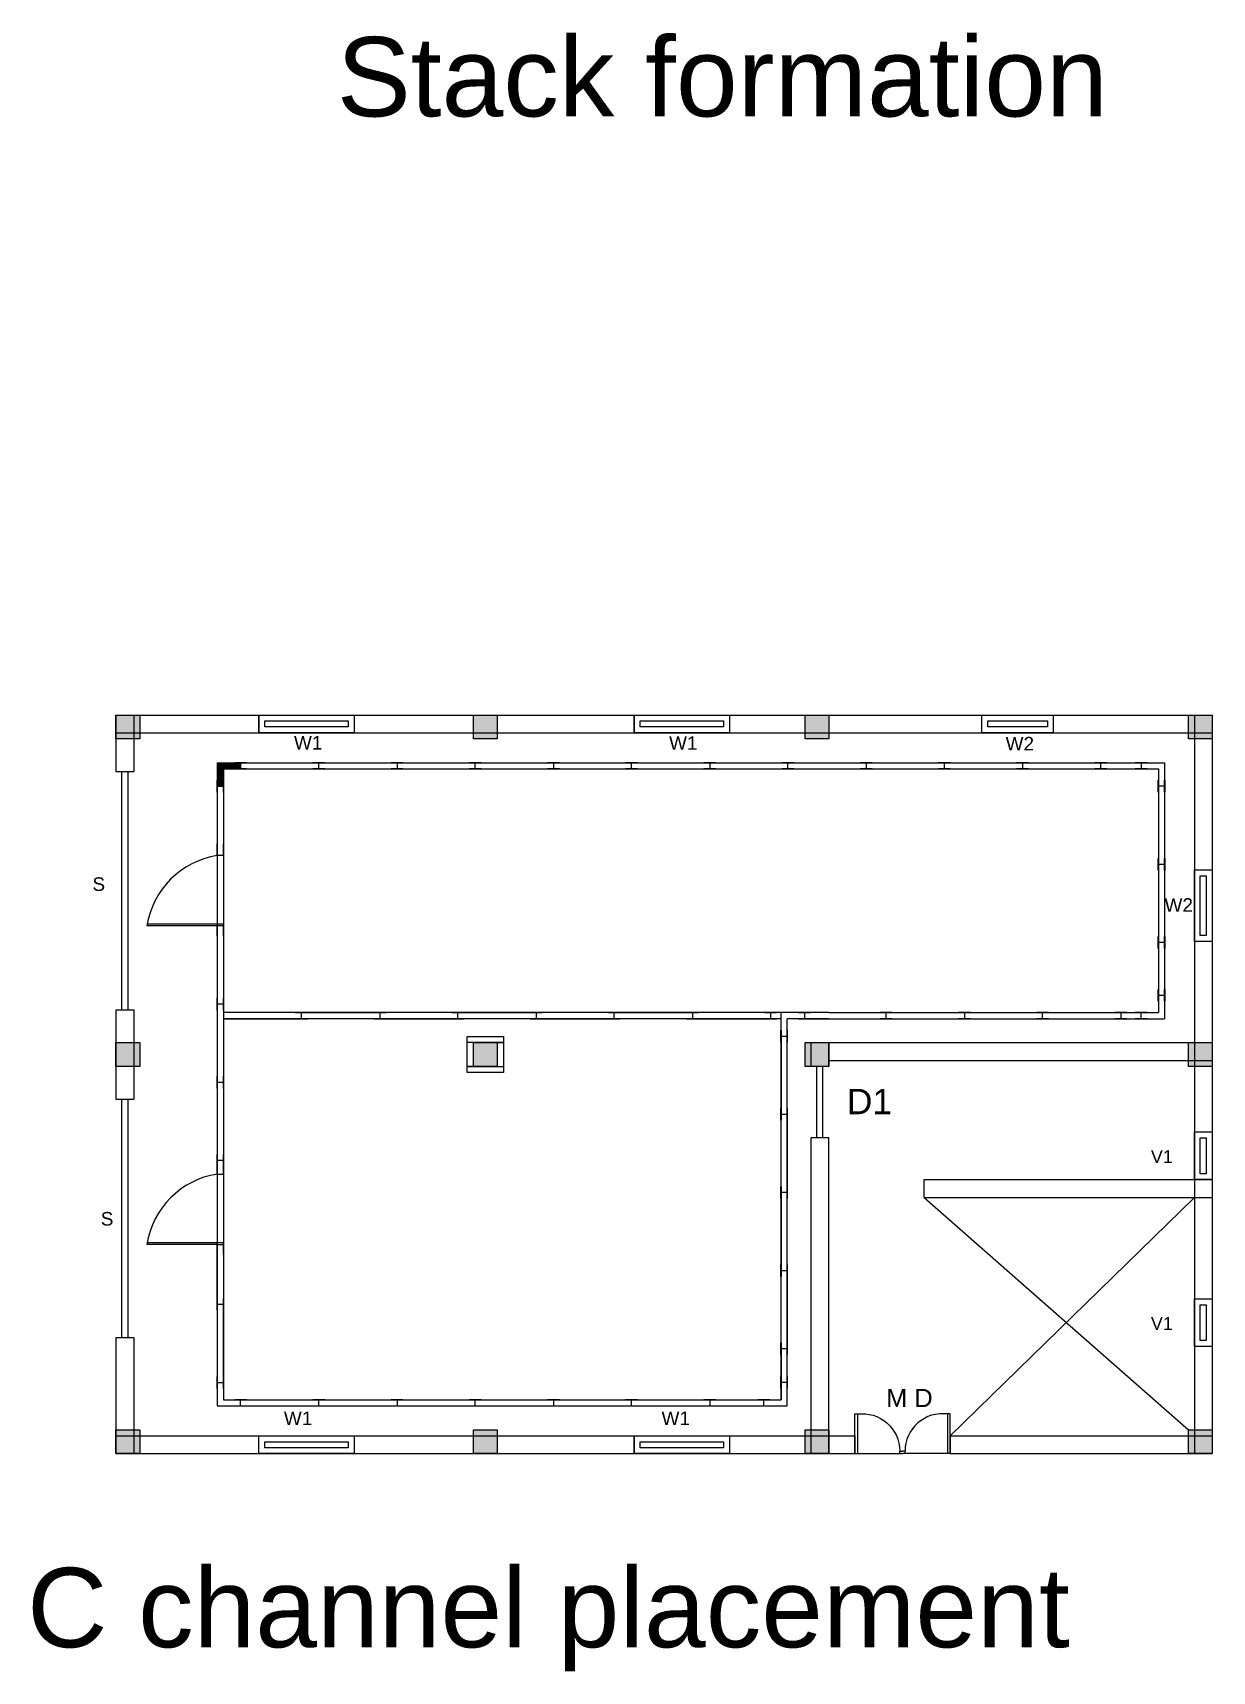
# Model space of a CAD drawing. Header units: millimetres. Extents: x -5757 to 4071, y -90348 to 1709.
# Drawn here: x -2853 to -2259, y -2107 to -1282 of the extents above; entities that cross this region are included whole.
import ezdxf

# ---------------------------------------------------------------- set-up
doc = ezdxf.new("R2010")
doc.units = ezdxf.units.MM
doc.header["$MEASUREMENT"] = 0
doc.styles.get("Standard").update_dxf_attribs({"font": 'arial.ttf'})

# ---------------------------------------------------------------- blocks, each defined once
blk = doc.blocks.new('door')
for p, q in [((365.5, -158.4), (335.5, -158.4)), ((335.5, -158.4), (335.5, -160.4)), ((335.5, -160.4), (365.5, -160.4)), ((365.5, -158.4), (365.5, -194.4)), ((365.5, -192.4), (363.5, -192.4)), ((363.5, -192.4), (363.5, -194.4))]:
    blk.add_line(p, q)
blk.add_arc((363.6, -164.1), 28.3, 172.5859, 269.786)

msp = doc.modelspace()

# ---------------------------------------------------------------- hatches: boundary and pattern name
h = msp.add_hatch(color=256)
h.dxf.hatch_style = 1
h.paths.add_polyline_path([(-2798.94244, -1625.53308), (-2810.94244, -1625.53308), (-2810.94244, -1637.53308), (-2798.94244, -1637.53308)])
h = msp.add_hatch(color=256)
h.dxf.hatch_style = 1
h.paths.add_polyline_path([(-2618.94244, -1625.53308), (-2630.94244, -1625.53308), (-2630.94244, -1637.53308), (-2618.94244, -1637.53308)])
h = msp.add_hatch(color=256)
h.dxf.hatch_style = 1
h.paths.add_polyline_path([(-2451.94244, -1625.53308), (-2463.94244, -1625.53308), (-2463.94244, -1637.53308), (-2451.94244, -1637.53308)])
h = msp.add_hatch(color=256)
h.dxf.hatch_style = 1
h.paths.add_polyline_path([(-2258.94244, -1625.53308), (-2270.94244, -1625.53308), (-2270.94244, -1637.53308), (-2258.94244, -1637.53308)])
h = msp.add_hatch()
h.set_pattern_fill('INSUL', color=256)
h.set_pattern_definition([(360, (-6.20512, -2875.64936), (0, 0.375), []), (360, (-6.20512, -2875.52436), (0, 0.375), [0.125, -0.125]), (360, (-6.20512, -2875.39936), (0, 0.375), [0.125, -0.125])])
h.paths.add_polyline_path([(-2756.84244, -1652.63308), (-2748.13244, -1652.63308), (-2748.13244, -1649.53308), (-2759.94244, -1649.53308), (-2759.94244, -1661.34308), (-2756.84244, -1661.34308)])
h = msp.add_hatch(color=256)
h.dxf.hatch_style = 1
h.paths.add_polyline_path([(-2798.94244, -1790.53308), (-2810.94244, -1790.53308), (-2810.94244, -1802.53308), (-2798.94244, -1802.53308)])
h = msp.add_hatch(color=256)
h.dxf.hatch_style = 1
h.paths.add_polyline_path([(-2618.94244, -1790.53308), (-2630.94244, -1790.53308), (-2630.94244, -1802.53308), (-2618.94244, -1802.53308)])
h = msp.add_hatch(color=256)
h.dxf.hatch_style = 1
h.paths.add_polyline_path([(-2451.94244, -1790.53308), (-2463.94244, -1790.53308), (-2463.94244, -1802.53308), (-2451.94244, -1802.53308)])
h = msp.add_hatch(color=256)
h.dxf.hatch_style = 1
h.paths.add_polyline_path([(-2258.94244, -1790.53308), (-2270.94244, -1790.53308), (-2270.94244, -1802.53308), (-2258.94244, -1802.53308)])
h = msp.add_hatch(color=256)
h.dxf.hatch_style = 1
h.paths.add_polyline_path([(-2798.94244, -1985.53308), (-2810.94244, -1985.53308), (-2810.94244, -1997.53308), (-2798.94244, -1997.53308)])
h = msp.add_hatch(color=256)
h.dxf.hatch_style = 1
h.paths.add_polyline_path([(-2618.94244, -1985.53308), (-2630.94244, -1985.53308), (-2630.94244, -1997.53308), (-2618.94244, -1997.53308)])
h = msp.add_hatch(color=256)
h.dxf.hatch_style = 1
h.paths.add_polyline_path([(-2451.94244, -1985.53308), (-2463.94244, -1985.53308), (-2463.94244, -1997.53308), (-2451.94244, -1997.53308)])
h = msp.add_hatch(color=256)
h.dxf.hatch_style = 1
h.paths.add_polyline_path([(-2258.94244, -1985.53308), (-2270.94244, -1985.53308), (-2270.94244, -1997.53308), (-2258.94244, -1997.53308)])

# ---------------------------------------------------------------- linework, layer by layer
for p, q in [((-2810.94244, -1625.53308), (-2258.94244, -1625.53308)), ((-2810.94244, -1625.53308), (-2810.94244, -1654.03308)), ((-2801.94244, -1625.53308), (-2801.94244, -1654.03308)), ((-2738.94244, -1625.53308), (-2738.94244, -1634.53308)), ((-2690.94244, -1625.53308), (-2690.94244, -1634.53308)), ((-2549.94244, -1625.53308), (-2549.94244, -1634.53308)), ((-2501.94244, -1625.53308), (-2501.94244, -1634.53308)), ((-2267.94244, -1625.53308), (-2267.94244, -1997.53308)), ((-2258.94244, -1625.53308), (-2258.94244, -1997.53308)), ((-2810.94244, -1634.53308), (-2258.94244, -1634.53308)), ((-2748.13244, -1649.53308), (-2748.13244, -1652.63308)), ((-2708.76244, -1652.63308), (-2708.76244, -1649.53308)), ((-2708.76244, -1649.53308), (-2669.39244, -1649.53308)), ((-2669.39244, -1649.53308), (-2669.39244, -1652.63308)), ((-2630.02244, -1652.63308), (-2630.02244, -1649.53308)), ((-2630.02244, -1649.53308), (-2590.65244, -1649.53308)), ((-2590.65244, -1649.53308), (-2590.65244, -1652.63308)), ((-2551.28244, -1652.63308), (-2551.28244, -1649.53308)), ((-2551.28244, -1649.53308), (-2511.91244, -1649.53308)), ((-2511.91244, -1649.53308), (-2511.91244, -1652.63308)), ((-2472.54244, -1652.63308), (-2472.54244, -1649.53308)), ((-2472.54244, -1649.53308), (-2433.17244, -1649.53308)), ((-2433.17244, -1649.53308), (-2433.17244, -1652.63308)), ((-2393.80244, -1652.63308), (-2393.80244, -1649.53308)), ((-2393.80244, -1649.53308), (-2354.43244, -1649.53308)), ((-2354.43244, -1649.53308), (-2354.43244, -1652.63308)), ((-2315.06244, -1652.63308), (-2315.06244, -1649.53308)), ((-2294.75244, -1649.53308), (-2294.75244, -1652.63308)), ((-2748.13244, -1652.63308), (-2708.76244, -1652.63308)), ((-2669.39244, -1652.63308), (-2630.02244, -1652.63308)), ((-2590.65244, -1652.63308), (-2551.28244, -1652.63308)), ((-2511.91244, -1652.63308), (-2472.54244, -1652.63308)), ((-2433.17244, -1652.63308), (-2393.80244, -1652.63308)), ((-2354.43244, -1652.63308), (-2315.06244, -1652.63308)), ((-2759.94244, -1661.34308), (-2756.84244, -1661.34308)), ((-2282.94244, -1661.34308), (-2286.04244, -1661.34308)), ((-2759.94244, -1694.63308), (-2759.94244, -1733.43308)), ((-2756.84244, -1696.33308), (-2759.94244, -1696.33308)), ((-2759.94244, -1731.73308), (-2795.34244, -1731.73308)), ((-2795.17491, -1730.73308), (-2756.84244, -1730.73308)), ((-2756.84244, -1731.73308), (-2759.94244, -1731.73308)), ((-2756.84244, -1731.73308), (-2756.84244, -1771.10308)), ((-2810.94244, -1774.03308), (-2810.94244, -1819.03308)), ((-2801.94244, -1774.03308), (-2801.94244, -1819.03308)), ((-2756.84244, -1771.10308), (-2759.94244, -1771.10308)), ((-2759.94244, -1771.10308), (-2759.94244, -1810.47308)), ((-2282.94244, -1766.72308), (-2286.04244, -1766.72308)), ((-2756.84244, -1775.43308), (-2756.84244, -1778.53308)), ((-2476.04244, -1778.53308), (-2476.04244, -1775.43308)), ((-2476.04244, -1838.53308), (-2476.04244, -1778.53308)), ((-2476.04244, -1970.43308), (-2476.04244, -1778.53308)), ((-2464.23244, -1775.43308), (-2464.23244, -1778.53308)), ((-2451.94244, -1775.43308), (-2286.04244, -1775.43308)), ((-2451.94244, -1778.53308), (-2282.94244, -1778.53308)), ((-2294.75244, -1778.53308), (-2294.75244, -1775.43308)), ((-2615.84244, -1790.53308), (-2634.04244, -1790.53308)), ((-2618.94244, -1790.53308), (-2615.84244, -1790.53308)), ((-2476.04244, -1787.24308), (-2472.94244, -1787.24308)), ((-2460.94244, -1802.53308), (-2460.94244, -1790.53308)), ((-2451.94244, -1802.53308), (-2451.94244, -1790.53308)), ((-2451.94244, -1790.53308), (-2258.94244, -1790.53308)), ((-2630.94244, -1802.53308), (-2634.04244, -1802.53308)), ((-2634.04244, -1802.53308), (-2615.84244, -1802.53308)), ((-2457.94577, -1838.53308), (-2457.94577, -1802.53308)), ((-2454.94577, -1838.53308), (-2454.94577, -1802.53308)), ((-2451.94244, -1799.53308), (-2258.94244, -1799.53308)), ((-2759.94244, -1810.47308), (-2756.84244, -1810.47308)), ((-2756.84244, -1810.47308), (-2756.84244, -1849.84308)), ((-2476.04244, -1970.43308), (-2476.04244, -1838.53308)), ((-2472.94244, -1973.53308), (-2472.94244, -1838.53308)), ((-2460.94244, -1997.53308), (-2460.94244, -1838.53308)), ((-2451.94244, -1838.53308), (-2460.94244, -1838.53308)), ((-2451.94244, -1997.53308), (-2451.94244, -1838.53308)), ((-2756.84244, -1849.84308), (-2759.94244, -1849.84308)), ((-2759.94244, -1856.78308), (-2756.84244, -1856.78308)), ((-2403.94244, -1868.53308), (-2403.94244, -1859.53308)), ((-2403.94244, -1859.53308), (-2258.94244, -1859.53308)), ((-2403.94244, -1868.53308), (-2258.94244, -1868.53308)), ((-2403.94244, -1868.53308), (-2270.94244, -1985.53308)), ((-2267.94244, -1868.53308), (-2390.94244, -1988.53308)), ((-2759.94244, -1892.18308), (-2795.34244, -1892.18308)), ((-2795.17491, -1891.18308), (-2756.84244, -1891.18308)), ((-2759.94244, -1892.18308), (-2756.84244, -1892.18308)), ((-2759.94244, -1922.35308), (-2759.94244, -1892.18308)), ((-2756.84244, -1922.35308), (-2759.94244, -1922.35308)), ((-2756.84244, -1961.72308), (-2756.84244, -1922.35308)), ((-2810.94244, -1939.03308), (-2810.94244, -1985.53308)), ((-2801.94244, -1939.03308), (-2801.94244, -1985.53308)), ((-2759.94244, -1961.72308), (-2756.84244, -1961.72308)), ((-2472.94244, -1961.72308), (-2476.04244, -1961.72308)), ((-2748.13244, -1973.53308), (-2748.13244, -1970.43308)), ((-2484.75244, -1973.53308), (-2484.75244, -1970.43308)), ((-2810.94244, -1985.53308), (-2810.94244, -1997.53308)), ((-2810.94244, -1988.53308), (-2438.94244, -1988.53308)), ((-2801.94244, -1985.53308), (-2801.94244, -1997.53308)), ((-2549.94244, -1988.53308), (-2549.94244, -1997.53308)), ((-2501.94244, -1988.53308), (-2501.94244, -1997.53308)), ((-2438.94244, -1988.53308), (-2438.94244, -1997.53308)), ((-2390.94244, -1988.53308), (-2258.94244, -1988.53308)), ((-2390.94244, -1988.53308), (-2390.94244, -1997.53308)), ((-2810.94244, -1997.53308), (-2438.94244, -1997.53308)), ((-2390.94244, -1997.53308), (-2258.94244, -1997.53308))]:
    msp.add_line(p, q)
at = {"color": 3}
for p, q in [((-2810.94244, -1654.03308), (-2801.94244, -1654.03308)), ((-2810.94244, -1774.03308), (-2801.94244, -1774.03308)), ((-2810.94244, -1819.03308), (-2801.94244, -1819.03308)), ((-2810.94244, -1939.03308), (-2801.94244, -1939.03308))]:
    msp.add_line(p, q, dxfattribs=at)
for points in [[(-2810.94244, -1625.53308), (-2798.94244, -1625.53308), (-2798.94244, -1637.53308), (-2810.94244, -1637.53308)], [(-2630.94244, -1625.53308), (-2618.94244, -1625.53308), (-2618.94244, -1637.53308), (-2630.94244, -1637.53308)], [(-2463.94244, -1625.53308), (-2451.94244, -1625.53308), (-2451.94244, -1637.53308), (-2463.94244, -1637.53308)], [(-2270.94244, -1625.53308), (-2258.94244, -1625.53308), (-2258.94244, -1637.53308), (-2270.94244, -1637.53308)], [(-2810.94244, -1790.53308), (-2798.94244, -1790.53308), (-2798.94244, -1802.53308), (-2810.94244, -1802.53308)], [(-2634.04244, -1787.43308), (-2615.84244, -1787.43308), (-2615.84244, -1805.63308), (-2634.04244, -1805.63308)], [(-2630.94244, -1790.53308), (-2618.94244, -1790.53308), (-2618.94244, -1802.53308), (-2630.94244, -1802.53308)], [(-2463.94244, -1790.53308), (-2451.94244, -1790.53308), (-2451.94244, -1802.53308), (-2463.94244, -1802.53308)], [(-2270.94244, -1790.53308), (-2258.94244, -1790.53308), (-2258.94244, -1802.53308), (-2270.94244, -1802.53308)], [(-2810.94244, -1985.53308), (-2798.94244, -1985.53308), (-2798.94244, -1997.53308), (-2810.94244, -1997.53308)], [(-2630.94244, -1985.53308), (-2618.94244, -1985.53308), (-2618.94244, -1997.53308), (-2630.94244, -1997.53308)], [(-2463.94244, -1985.53308), (-2451.94244, -1985.53308), (-2451.94244, -1997.53308), (-2463.94244, -1997.53308)], [(-2270.94244, -1985.53308), (-2258.94244, -1985.53308), (-2258.94244, -1997.53308), (-2270.94244, -1997.53308)]]:
    msp.add_lwpolyline(points, close=True)
at = {"color": 2}
for points in [[(-2738.94244, -1625.53308), (-2690.94244, -1625.53308), (-2690.94244, -1634.53308), (-2738.94244, -1634.53308)], [(-2549.94244, -1625.53308), (-2501.94244, -1625.53308), (-2501.94244, -1634.53308), (-2549.94244, -1634.53308)], [(-2374.94244, -1625.53308), (-2338.94244, -1625.53308), (-2338.94244, -1634.53308), (-2374.94244, -1634.53308)], [(-2735.94244, -1628.53308), (-2693.94244, -1628.53308), (-2693.94244, -1631.53308), (-2735.94244, -1631.53308)], [(-2546.94244, -1628.53308), (-2504.94244, -1628.53308), (-2504.94244, -1631.53308), (-2546.94244, -1631.53308)], [(-2371.94244, -1628.53308), (-2341.94244, -1628.53308), (-2341.94244, -1631.53308), (-2371.94244, -1631.53308)], [(-2267.94244, -1703.53308), (-2258.94244, -1703.53308), (-2258.94244, -1739.53308), (-2267.94244, -1739.53308)], [(-2264.94244, -1706.53308), (-2261.94244, -1706.53308), (-2261.94244, -1736.53308), (-2264.94244, -1736.53308)], [(-2267.94244, -1835.53308), (-2258.94244, -1835.53308), (-2258.94244, -1859.53308), (-2267.94244, -1859.53308)], [(-2264.94244, -1838.53308), (-2261.94244, -1838.53308), (-2261.94244, -1856.53308), (-2264.94244, -1856.53308)], [(-2267.94244, -1919.53308), (-2258.94244, -1919.53308), (-2258.94244, -1943.53308), (-2267.94244, -1943.53308)], [(-2264.94244, -1922.53308), (-2261.94244, -1922.53308), (-2261.94244, -1940.53308), (-2264.94244, -1940.53308)], [(-2738.94244, -1988.53308), (-2690.94244, -1988.53308), (-2690.94244, -1997.53308), (-2738.94244, -1997.53308)], [(-2549.94244, -1988.53308), (-2501.94244, -1988.53308), (-2501.94244, -1997.53308), (-2549.94244, -1997.53308)], [(-2735.94244, -1991.53308), (-2693.94244, -1991.53308), (-2693.94244, -1994.53308), (-2735.94244, -1994.53308)], [(-2546.94244, -1991.53308), (-2504.94244, -1991.53308), (-2504.94244, -1994.53308), (-2546.94244, -1994.53308)]]:
    msp.add_lwpolyline(points, close=True, dxfattribs=at)
for points in [[(-2759.94244, -1649.53308), (-2759.94244, -1973.53308)], [(-2759.94244, -1649.53308), (-2282.94244, -1649.53308)], [(-2748.13244, -1649.53308), (-2751.13244, -1649.53308), (-2751.13244, -1649.47058), (-2745.13244, -1649.47058), (-2745.13244, -1649.53308), (-2748.13244, -1649.53308)], [(-2708.76244, -1649.53308), (-2711.76244, -1649.53308), (-2711.76244, -1649.47058), (-2705.76244, -1649.47058), (-2705.76244, -1649.53308), (-2708.76244, -1649.53308)], [(-2669.39244, -1649.53308), (-2672.39244, -1649.53308), (-2672.39244, -1649.47058), (-2666.39244, -1649.47058), (-2666.39244, -1649.53308), (-2669.39244, -1649.53308)], [(-2630.02244, -1649.53308), (-2633.02244, -1649.53308), (-2633.02244, -1649.47058), (-2627.02244, -1649.47058), (-2627.02244, -1649.53308), (-2630.02244, -1649.53308)], [(-2590.65244, -1649.53308), (-2593.65244, -1649.53308), (-2593.65244, -1649.47058), (-2587.65244, -1649.47058), (-2587.65244, -1649.53308), (-2590.65244, -1649.53308)], [(-2551.28244, -1649.53308), (-2554.28244, -1649.53308), (-2554.28244, -1649.47058), (-2548.28244, -1649.47058), (-2548.28244, -1649.53308), (-2551.28244, -1649.53308)], [(-2511.91244, -1649.53308), (-2514.91244, -1649.53308), (-2514.91244, -1649.47058), (-2508.91244, -1649.47058), (-2508.91244, -1649.53308), (-2511.91244, -1649.53308)], [(-2472.54244, -1649.53308), (-2475.54244, -1649.53308), (-2475.54244, -1649.47058), (-2469.54244, -1649.47058), (-2469.54244, -1649.53308), (-2472.54244, -1649.53308)], [(-2433.17244, -1649.53308), (-2436.17244, -1649.53308), (-2436.17244, -1649.47058), (-2430.17244, -1649.47058), (-2430.17244, -1649.53308), (-2433.17244, -1649.53308)], [(-2393.80244, -1649.53308), (-2396.80244, -1649.53308), (-2396.80244, -1649.47058), (-2390.80244, -1649.47058), (-2390.80244, -1649.53308), (-2393.80244, -1649.53308)], [(-2354.43244, -1649.53308), (-2357.43244, -1649.53308), (-2357.43244, -1649.47058), (-2351.43244, -1649.47058), (-2351.43244, -1649.53308), (-2354.43244, -1649.53308)], [(-2315.06244, -1649.53308), (-2318.06244, -1649.53308), (-2318.06244, -1649.47058), (-2312.06244, -1649.47058), (-2312.06244, -1649.53308), (-2315.06244, -1649.53308)], [(-2294.75244, -1649.53308), (-2297.75244, -1649.53308), (-2297.75244, -1649.47058), (-2291.75244, -1649.47058), (-2291.75244, -1649.53308), (-2294.75244, -1649.53308)], [(-2282.94244, -1649.53308), (-2282.94244, -1778.53308)], [(-2760.00494, -1661.34308), (-2760.00494, -1658.34308), (-2759.94244, -1658.34308), (-2759.94244, -1664.34308), (-2760.00494, -1664.34308), (-2760.00494, -1661.34308)], [(-2756.84244, -1652.63308), (-2756.84244, -1775.43308)], [(-2756.84244, -1652.63308), (-2286.04244, -1652.63308)], [(-2756.84244, -1661.34308), (-2756.84244, -1658.34308), (-2756.77994, -1658.34308), (-2756.77994, -1664.34308), (-2756.84244, -1664.34308), (-2756.84244, -1661.34308)], [(-2748.13244, -1652.69558), (-2751.13244, -1652.69558), (-2751.13244, -1652.63308), (-2745.13244, -1652.63308), (-2745.13244, -1652.69558), (-2748.13244, -1652.69558)], [(-2708.76244, -1652.69558), (-2711.76244, -1652.69558), (-2711.76244, -1652.63308), (-2705.76244, -1652.63308), (-2705.76244, -1652.69558), (-2708.76244, -1652.69558)], [(-2669.39244, -1652.69558), (-2672.39244, -1652.69558), (-2672.39244, -1652.63308), (-2666.39244, -1652.63308), (-2666.39244, -1652.69558), (-2669.39244, -1652.69558)], [(-2630.02244, -1652.69558), (-2633.02244, -1652.69558), (-2633.02244, -1652.63308), (-2627.02244, -1652.63308), (-2627.02244, -1652.69558), (-2630.02244, -1652.69558)], [(-2590.65244, -1652.69558), (-2593.65244, -1652.69558), (-2593.65244, -1652.63308), (-2587.65244, -1652.63308), (-2587.65244, -1652.69558), (-2590.65244, -1652.69558)], [(-2551.28244, -1652.69558), (-2554.28244, -1652.69558), (-2554.28244, -1652.63308), (-2548.28244, -1652.63308), (-2548.28244, -1652.69558), (-2551.28244, -1652.69558)], [(-2511.91244, -1652.69558), (-2514.91244, -1652.69558), (-2514.91244, -1652.63308), (-2508.91244, -1652.63308), (-2508.91244, -1652.69558), (-2511.91244, -1652.69558)], [(-2472.54244, -1652.69558), (-2475.54244, -1652.69558), (-2475.54244, -1652.63308), (-2469.54244, -1652.63308), (-2469.54244, -1652.69558), (-2472.54244, -1652.69558)], [(-2433.17244, -1652.69558), (-2436.17244, -1652.69558), (-2436.17244, -1652.63308), (-2430.17244, -1652.63308), (-2430.17244, -1652.69558), (-2433.17244, -1652.69558)], [(-2393.80244, -1652.69558), (-2396.80244, -1652.69558), (-2396.80244, -1652.63308), (-2390.80244, -1652.63308), (-2390.80244, -1652.69558), (-2393.80244, -1652.69558)], [(-2354.43244, -1652.69558), (-2357.43244, -1652.69558), (-2357.43244, -1652.63308), (-2351.43244, -1652.63308), (-2351.43244, -1652.69558), (-2354.43244, -1652.69558)], [(-2315.06244, -1652.69558), (-2318.06244, -1652.69558), (-2318.06244, -1652.63308), (-2312.06244, -1652.63308), (-2312.06244, -1652.69558), (-2315.06244, -1652.69558)], [(-2294.75244, -1652.69558), (-2297.75244, -1652.69558), (-2297.75244, -1652.63308), (-2291.75244, -1652.63308), (-2291.75244, -1652.69558), (-2294.75244, -1652.69558)], [(-2286.10494, -1661.34308), (-2286.10494, -1658.34308), (-2286.04244, -1658.34308), (-2286.04244, -1664.34308), (-2286.10494, -1664.34308), (-2286.10494, -1661.34308)], [(-2286.04244, -1652.63308), (-2286.04244, -1775.43308)], [(-2282.94244, -1661.34308), (-2282.94244, -1658.34308), (-2282.87994, -1658.34308), (-2282.87994, -1664.34308), (-2282.94244, -1664.34308), (-2282.94244, -1661.34308)], [(-2759.94244, -1661.34308), (-2759.94244, -1700.71308)], [(-2286.04244, -1661.34308), (-2286.04244, -1700.71308), (-2282.94244, -1700.71308), (-2282.94244, -1740.08308), (-2286.04244, -1740.08308), (-2286.04244, -1775.43308)], [(-2760.00494, -1693.33308), (-2760.00494, -1690.33308), (-2759.94244, -1690.33308), (-2759.94244, -1696.33308), (-2760.00494, -1696.33308), (-2760.00494, -1693.33308)], [(-2756.84244, -1693.33308), (-2756.84244, -1690.33308), (-2756.77994, -1690.33308), (-2756.77994, -1696.33308), (-2756.84244, -1696.33308), (-2756.84244, -1693.33308)], [(-2286.10494, -1700.71308), (-2286.10494, -1697.71308), (-2286.04244, -1697.71308), (-2286.04244, -1703.71308), (-2286.10494, -1703.71308), (-2286.10494, -1700.71308)], [(-2282.94244, -1700.71308), (-2282.94244, -1697.71308), (-2282.87994, -1697.71308), (-2282.87994, -1703.71308), (-2282.94244, -1703.71308), (-2282.94244, -1700.71308)], [(-2760.00494, -1733.73308), (-2760.00494, -1730.73308), (-2759.94244, -1730.73308), (-2759.94244, -1736.73308), (-2760.00494, -1736.73308), (-2760.00494, -1733.73308)], [(-2756.84244, -1733.73308), (-2756.84244, -1730.73308), (-2756.77994, -1730.73308), (-2756.77994, -1736.73308), (-2756.84244, -1736.73308), (-2756.84244, -1733.73308)], [(-2286.10494, -1740.08308), (-2286.10494, -1737.08308), (-2286.04244, -1737.08308), (-2286.04244, -1743.08308), (-2286.10494, -1743.08308), (-2286.10494, -1740.08308)], [(-2282.94244, -1740.08308), (-2282.94244, -1737.08308), (-2282.87994, -1737.08308), (-2282.87994, -1743.08308), (-2282.94244, -1743.08308), (-2282.94244, -1740.08308)], [(-2286.10494, -1766.72308), (-2286.10494, -1763.72308), (-2286.04244, -1763.72308), (-2286.04244, -1769.72308), (-2286.10494, -1769.72308), (-2286.10494, -1766.72308)], [(-2282.94244, -1766.72308), (-2282.94244, -1763.72308), (-2282.87994, -1763.72308), (-2282.87994, -1769.72308), (-2282.94244, -1769.72308), (-2282.94244, -1766.72308)], [(-2760.00494, -1771.10308), (-2760.00494, -1768.10308), (-2759.94244, -1768.10308), (-2759.94244, -1774.10308), (-2760.00494, -1774.10308), (-2760.00494, -1771.10308)], [(-2756.84244, -1771.10308), (-2756.84244, -1768.10308), (-2756.77994, -1768.10308), (-2756.77994, -1774.10308), (-2756.84244, -1774.10308), (-2756.84244, -1771.10308)], [(-2476.04244, -1775.43308), (-2756.84244, -1775.43308)], [(-2756.84244, -1778.53308), (-2717.47244, -1778.53308), (-2717.47244, -1775.43308), (-2678.10244, -1775.43308), (-2678.10244, -1778.53308), (-2638.73244, -1778.53308), (-2638.73244, -1775.43308), (-2599.36244, -1775.43308), (-2599.36244, -1778.53308), (-2559.99244, -1778.53308), (-2559.99244, -1775.43308), (-2520.62244, -1775.43308), (-2520.62244, -1778.53308), (-2481.25244, -1778.53308), (-2481.25244, -1775.43308)], [(-2756.84244, -1778.53308), (-2756.84244, -1970.43308)], [(-2476.04244, -1778.53308), (-2756.84244, -1778.53308)], [(-2717.47244, -1775.43308), (-2720.47244, -1775.43308), (-2720.47244, -1775.37058), (-2714.47244, -1775.37058), (-2714.47244, -1775.43308), (-2717.47244, -1775.43308)], [(-2717.47244, -1778.59558), (-2720.47244, -1778.59558), (-2720.47244, -1778.53308), (-2714.47244, -1778.53308), (-2714.47244, -1778.59558), (-2717.47244, -1778.59558)], [(-2678.10244, -1775.43308), (-2681.10244, -1775.43308), (-2681.10244, -1775.37058), (-2675.10244, -1775.37058), (-2675.10244, -1775.43308), (-2678.10244, -1775.43308)], [(-2678.10244, -1778.59558), (-2681.10244, -1778.59558), (-2681.10244, -1778.53308), (-2675.10244, -1778.53308), (-2675.10244, -1778.59558), (-2678.10244, -1778.59558)], [(-2638.73244, -1775.43308), (-2641.73244, -1775.43308), (-2641.73244, -1775.37058), (-2635.73244, -1775.37058), (-2635.73244, -1775.43308), (-2638.73244, -1775.43308)], [(-2638.73244, -1778.59558), (-2641.73244, -1778.59558), (-2641.73244, -1778.53308), (-2635.73244, -1778.53308), (-2635.73244, -1778.59558), (-2638.73244, -1778.59558)], [(-2599.36244, -1775.43308), (-2602.36244, -1775.43308), (-2602.36244, -1775.37058), (-2596.36244, -1775.37058), (-2596.36244, -1775.43308), (-2599.36244, -1775.43308)], [(-2599.36244, -1778.59558), (-2602.36244, -1778.59558), (-2602.36244, -1778.53308), (-2596.36244, -1778.53308), (-2596.36244, -1778.59558), (-2599.36244, -1778.59558)], [(-2559.99244, -1775.43308), (-2562.99244, -1775.43308), (-2562.99244, -1775.37058), (-2556.99244, -1775.37058), (-2556.99244, -1775.43308), (-2559.99244, -1775.43308)], [(-2559.99244, -1778.59558), (-2562.99244, -1778.59558), (-2562.99244, -1778.53308), (-2556.99244, -1778.53308), (-2556.99244, -1778.59558), (-2559.99244, -1778.59558)], [(-2520.62244, -1775.43308), (-2523.62244, -1775.43308), (-2523.62244, -1775.37058), (-2517.62244, -1775.37058), (-2517.62244, -1775.43308), (-2520.62244, -1775.43308)], [(-2520.62244, -1778.59558), (-2523.62244, -1778.59558), (-2523.62244, -1778.53308), (-2517.62244, -1778.53308), (-2517.62244, -1778.59558), (-2520.62244, -1778.59558)], [(-2481.25244, -1775.43308), (-2484.25244, -1775.43308), (-2484.25244, -1775.37058), (-2478.25244, -1775.37058), (-2478.25244, -1775.43308), (-2481.25244, -1775.43308)], [(-2481.25244, -1778.59558), (-2484.25244, -1778.59558), (-2484.25244, -1778.53308), (-2478.25244, -1778.53308), (-2478.25244, -1778.59558), (-2481.25244, -1778.59558)], [(-2472.94244, -1775.43308), (-2476.04244, -1775.43308)], [(-2451.94244, -1775.43308), (-2472.94244, -1775.43308)], [(-2472.94244, -1838.53308), (-2472.94244, -1778.53308)], [(-2451.94244, -1778.53308), (-2472.94244, -1778.53308)], [(-2464.23244, -1775.43308), (-2467.23244, -1775.43308), (-2467.23244, -1775.37058), (-2461.23244, -1775.37058), (-2461.23244, -1775.43308), (-2464.23244, -1775.43308)], [(-2464.23244, -1778.59558), (-2467.23244, -1778.59558), (-2467.23244, -1778.53308), (-2461.23244, -1778.53308), (-2461.23244, -1778.59558), (-2464.23244, -1778.59558)], [(-2462.44244, -1778.53308), (-2423.07244, -1778.53308), (-2423.07244, -1775.43308), (-2383.70244, -1775.43308), (-2383.70244, -1778.53308), (-2344.33244, -1778.53308), (-2344.33244, -1775.43308), (-2304.96244, -1775.43308), (-2304.96244, -1778.53308), (-2282.94244, -1778.53308)], [(-2423.07244, -1775.43308), (-2426.07244, -1775.43308), (-2426.07244, -1775.37058), (-2420.07244, -1775.37058), (-2420.07244, -1775.43308), (-2423.07244, -1775.43308)], [(-2423.07244, -1778.59558), (-2426.07244, -1778.59558), (-2426.07244, -1778.53308), (-2420.07244, -1778.53308), (-2420.07244, -1778.59558), (-2423.07244, -1778.59558)], [(-2383.70244, -1775.43308), (-2386.70244, -1775.43308), (-2386.70244, -1775.37058), (-2380.70244, -1775.37058), (-2380.70244, -1775.43308), (-2383.70244, -1775.43308)], [(-2383.70244, -1778.59558), (-2386.70244, -1778.59558), (-2386.70244, -1778.53308), (-2380.70244, -1778.53308), (-2380.70244, -1778.59558), (-2383.70244, -1778.59558)], [(-2344.33244, -1775.43308), (-2347.33244, -1775.43308), (-2347.33244, -1775.37058), (-2341.33244, -1775.37058), (-2341.33244, -1775.43308), (-2344.33244, -1775.43308)], [(-2344.33244, -1778.59558), (-2347.33244, -1778.59558), (-2347.33244, -1778.53308), (-2341.33244, -1778.53308), (-2341.33244, -1778.59558), (-2344.33244, -1778.59558)], [(-2304.96244, -1775.43308), (-2307.96244, -1775.43308), (-2307.96244, -1775.37058), (-2301.96244, -1775.37058), (-2301.96244, -1775.43308), (-2304.96244, -1775.43308)], [(-2304.96244, -1778.59558), (-2307.96244, -1778.59558), (-2307.96244, -1778.53308), (-2301.96244, -1778.53308), (-2301.96244, -1778.59558), (-2304.96244, -1778.59558)], [(-2294.75244, -1775.43308), (-2297.75244, -1775.43308), (-2297.75244, -1775.37058), (-2291.75244, -1775.37058), (-2291.75244, -1775.43308), (-2294.75244, -1775.43308)], [(-2294.75244, -1778.59558), (-2297.75244, -1778.59558), (-2297.75244, -1778.53308), (-2291.75244, -1778.53308), (-2291.75244, -1778.59558), (-2294.75244, -1778.59558)], [(-2476.10494, -1787.24308), (-2476.10494, -1784.24308), (-2476.04244, -1784.24308), (-2476.04244, -1790.24308), (-2476.10494, -1790.24308), (-2476.10494, -1787.24308)], [(-2476.04244, -1787.24308), (-2476.04244, -1826.61308), (-2472.94244, -1826.61308), (-2472.94244, -1865.98308), (-2476.04244, -1865.98308), (-2476.04244, -1905.35308), (-2472.94244, -1905.35308), (-2472.94244, -1944.72308), (-2476.04244, -1944.72308), (-2476.04244, -1970.43308)], [(-2472.94244, -1787.24308), (-2472.94244, -1784.24308), (-2472.87994, -1784.24308), (-2472.87994, -1790.24308), (-2472.94244, -1790.24308), (-2472.94244, -1787.24308)], [(-2760.00494, -1810.47308), (-2760.00494, -1807.47308), (-2759.94244, -1807.47308), (-2759.94244, -1813.47308), (-2760.00494, -1813.47308), (-2760.00494, -1810.47308)], [(-2756.84244, -1810.47308), (-2756.84244, -1807.47308), (-2756.77994, -1807.47308), (-2756.77994, -1813.47308), (-2756.84244, -1813.47308), (-2756.84244, -1810.47308)], [(-2476.10494, -1826.61308), (-2476.10494, -1823.61308), (-2476.04244, -1823.61308), (-2476.04244, -1829.61308), (-2476.10494, -1829.61308), (-2476.10494, -1826.61308)], [(-2472.94244, -1826.61308), (-2472.94244, -1823.61308), (-2472.87994, -1823.61308), (-2472.87994, -1829.61308), (-2472.94244, -1829.61308), (-2472.94244, -1826.61308)], [(-2760.00494, -1849.84308), (-2760.00494, -1846.84308), (-2759.94244, -1846.84308), (-2759.94244, -1852.84308), (-2760.00494, -1852.84308), (-2760.00494, -1849.84308)], [(-2756.84244, -1849.84308), (-2756.84244, -1846.84308), (-2756.77994, -1846.84308), (-2756.77994, -1852.84308), (-2756.84244, -1852.84308), (-2756.84244, -1849.84308)], [(-2760.00494, -1853.78308), (-2760.00494, -1850.78308), (-2759.94244, -1850.78308), (-2759.94244, -1856.78308), (-2760.00494, -1856.78308), (-2760.00494, -1853.78308)], [(-2756.84244, -1853.78308), (-2756.84244, -1850.78308), (-2756.77994, -1850.78308), (-2756.77994, -1856.78308), (-2756.84244, -1856.78308), (-2756.84244, -1853.78308)], [(-2476.10494, -1865.98308), (-2476.10494, -1862.98308), (-2476.04244, -1862.98308), (-2476.04244, -1868.98308), (-2476.10494, -1868.98308), (-2476.10494, -1865.98308)], [(-2472.94244, -1865.98308), (-2472.94244, -1862.98308), (-2472.87994, -1862.98308), (-2472.87994, -1868.98308), (-2472.94244, -1868.98308), (-2472.94244, -1865.98308)], [(-2760.00494, -1894.18308), (-2760.00494, -1891.18308), (-2759.94244, -1891.18308), (-2759.94244, -1897.18308), (-2760.00494, -1897.18308), (-2760.00494, -1894.18308)], [(-2756.84244, -1894.18308), (-2756.84244, -1891.18308), (-2756.77994, -1891.18308), (-2756.77994, -1897.18308), (-2756.84244, -1897.18308), (-2756.84244, -1894.18308)], [(-2476.10494, -1905.35308), (-2476.10494, -1902.35308), (-2476.04244, -1902.35308), (-2476.04244, -1908.35308), (-2476.10494, -1908.35308), (-2476.10494, -1905.35308)], [(-2472.94244, -1905.35308), (-2472.94244, -1902.35308), (-2472.87994, -1902.35308), (-2472.87994, -1908.35308), (-2472.94244, -1908.35308), (-2472.94244, -1905.35308)], [(-2760.00494, -1922.35308), (-2760.00494, -1919.35308), (-2759.94244, -1919.35308), (-2759.94244, -1925.35308), (-2760.00494, -1925.35308), (-2760.00494, -1922.35308)], [(-2756.84244, -1922.35308), (-2756.84244, -1919.35308), (-2756.77994, -1919.35308), (-2756.77994, -1925.35308), (-2756.84244, -1925.35308), (-2756.84244, -1922.35308)], [(-2476.10494, -1944.72308), (-2476.10494, -1941.72308), (-2476.04244, -1941.72308), (-2476.04244, -1947.72308), (-2476.10494, -1947.72308), (-2476.10494, -1944.72308)], [(-2472.94244, -1944.72308), (-2472.94244, -1941.72308), (-2472.87994, -1941.72308), (-2472.87994, -1947.72308), (-2472.94244, -1947.72308), (-2472.94244, -1944.72308)], [(-2760.00494, -1961.72308), (-2760.00494, -1958.72308), (-2759.94244, -1958.72308), (-2759.94244, -1964.72308), (-2760.00494, -1964.72308), (-2760.00494, -1961.72308)], [(-2756.84244, -1961.72308), (-2756.84244, -1958.72308), (-2756.77994, -1958.72308), (-2756.77994, -1964.72308), (-2756.84244, -1964.72308), (-2756.84244, -1961.72308)], [(-2476.10494, -1961.72308), (-2476.10494, -1958.72308), (-2476.04244, -1958.72308), (-2476.04244, -1964.72308), (-2476.10494, -1964.72308), (-2476.10494, -1961.72308)], [(-2472.94244, -1961.72308), (-2472.94244, -1958.72308), (-2472.87994, -1958.72308), (-2472.87994, -1964.72308), (-2472.94244, -1964.72308), (-2472.94244, -1961.72308)], [(-2756.84244, -1970.43308), (-2476.04244, -1970.43308)], [(-2748.13244, -1970.43308), (-2751.13244, -1970.43308), (-2751.13244, -1970.37058), (-2745.13244, -1970.37058), (-2745.13244, -1970.43308), (-2748.13244, -1970.43308)], [(-2748.13244, -1973.53308), (-2708.76244, -1973.53308), (-2708.76244, -1970.43308), (-2669.39244, -1970.43308), (-2669.39244, -1973.53308), (-2630.02244, -1973.53308), (-2630.02244, -1970.43308), (-2590.65244, -1970.43308), (-2590.65244, -1973.53308), (-2551.28244, -1973.53308), (-2551.28244, -1970.43308), (-2511.91244, -1970.43308), (-2511.91244, -1973.53308), (-2472.94244, -1973.53308)], [(-2708.76244, -1970.43308), (-2711.76244, -1970.43308), (-2711.76244, -1970.37058), (-2705.76244, -1970.37058), (-2705.76244, -1970.43308), (-2708.76244, -1970.43308)], [(-2669.39244, -1970.43308), (-2672.39244, -1970.43308), (-2672.39244, -1970.37058), (-2666.39244, -1970.37058), (-2666.39244, -1970.43308), (-2669.39244, -1970.43308)], [(-2630.02244, -1970.43308), (-2633.02244, -1970.43308), (-2633.02244, -1970.37058), (-2627.02244, -1970.37058), (-2627.02244, -1970.43308), (-2630.02244, -1970.43308)], [(-2590.65244, -1970.43308), (-2593.65244, -1970.43308), (-2593.65244, -1970.37058), (-2587.65244, -1970.37058), (-2587.65244, -1970.43308), (-2590.65244, -1970.43308)], [(-2551.28244, -1970.43308), (-2554.28244, -1970.43308), (-2554.28244, -1970.37058), (-2548.28244, -1970.37058), (-2548.28244, -1970.43308), (-2551.28244, -1970.43308)], [(-2511.91244, -1970.43308), (-2514.91244, -1970.43308), (-2514.91244, -1970.37058), (-2508.91244, -1970.37058), (-2508.91244, -1970.43308), (-2511.91244, -1970.43308)], [(-2484.75244, -1970.43308), (-2487.75244, -1970.43308), (-2487.75244, -1970.37058), (-2481.75244, -1970.37058), (-2481.75244, -1970.43308), (-2484.75244, -1970.43308)], [(-2759.94244, -1973.53308), (-2472.94244, -1973.53308)], [(-2748.13244, -1973.59558), (-2751.13244, -1973.59558), (-2751.13244, -1973.53308), (-2745.13244, -1973.53308), (-2745.13244, -1973.59558), (-2748.13244, -1973.59558)], [(-2708.76244, -1973.59558), (-2711.76244, -1973.59558), (-2711.76244, -1973.53308), (-2705.76244, -1973.53308), (-2705.76244, -1973.59558), (-2708.76244, -1973.59558)], [(-2669.39244, -1973.59558), (-2672.39244, -1973.59558), (-2672.39244, -1973.53308), (-2666.39244, -1973.53308), (-2666.39244, -1973.59558), (-2669.39244, -1973.59558)], [(-2630.02244, -1973.59558), (-2633.02244, -1973.59558), (-2633.02244, -1973.53308), (-2627.02244, -1973.53308), (-2627.02244, -1973.59558), (-2630.02244, -1973.59558)], [(-2590.65244, -1973.59558), (-2593.65244, -1973.59558), (-2593.65244, -1973.53308), (-2587.65244, -1973.53308), (-2587.65244, -1973.59558), (-2590.65244, -1973.59558)], [(-2551.28244, -1973.59558), (-2554.28244, -1973.59558), (-2554.28244, -1973.53308), (-2548.28244, -1973.53308), (-2548.28244, -1973.59558), (-2551.28244, -1973.59558)], [(-2484.75244, -1973.59558), (-2487.75244, -1973.59558), (-2487.75244, -1973.53308), (-2481.75244, -1973.53308), (-2481.75244, -1973.59558), (-2484.75244, -1973.59558)]]:
    msp.add_lwpolyline(points)
at = {"color": 3}
for points in [[(-2807.94244, -1774.03308), (-2807.94244, -1654.03308)], [(-2804.94244, -1654.03308), (-2804.94244, -1774.03308)], [(-2807.94244, -1939.03308), (-2807.94244, -1819.03308)], [(-2804.94244, -1819.03308), (-2804.94244, -1939.03308)]]:
    msp.add_lwpolyline(points, dxfattribs=at)
at = {"color": 100}
msp.add_lwpolyline([(-2511.91244, -1973.59558), (-2514.91244, -1973.59558), (-2514.91244, -1973.53308), (-2508.91244, -1973.53308), (-2508.91244, -1973.59558), (-2511.91244, -1973.59558)], dxfattribs=at)
for centre in [(-2753.43573, -1738.23979), (-2753.43573, -1898.68979)]:
    msp.add_arc(centre, 42.40884, 98.82565181, 171.17434819)

# ---------------------------------------------------------------- block references
at = {"color": 6, "yscale": 0.6666666666666666, "zscale": 0.6666666666666666}
for p, xscale, rotation in [((-2544.5537, -1753.87679), -0.6666666666666666, 90), ((-2285.33119, -1753.87679), 0.6666666666666666, 270)]:
    msp.add_blockref('door', p, dxfattribs=dict(at, xscale=xscale, rotation=rotation))

# ---------------------------------------------------------------- texts
for s, height, p in [('W1', 6.82668, (-2721.27332, -1642.9387)), ('W1', 6.82668, (-2532.40781, -1643.04802)), ('W2', 6.82668, (-2362.9481, -1643.36438)), ('S', 6.82668, (-2822.7405, -1714.10751)), ('W2', 6.82668, (-2282.94244, -1724.62724)), ('D1', 12.751706, (-2442.88005, -1826.5683)), ('V1', 6.456626, (-2289.81582, -1851.18549)), ('S', 6.82668, (-2818.54761, -1882.66407)), ('V1', 6.456626, (-2289.81582, -1935.22281)), ('M D', 9.164999, (-2423.1275, -1974.08918)), ('W1', 6.82668, (-2726.3652, -1983.17121)), ('W1', 6.82668, (-2536.1969, -1983.17121))]:
    msp.add_text(s, height=height).set_placement(p)
at = {"char_height": 40, "attachment_point": 1}
for s, insert in [('Stack formation', (-2699.72389, -1284.04575)), ('C channel placement', (-2855.62465, -2055.06406, 501.97788))]:
    msp.add_mtext_dynamic_manual_height_columns(s, width=618.4090479, gutter_width=603.26093, heights=[0], dxfattribs=dict(at, insert=insert))

doc.saveas('drawing.dxf')
